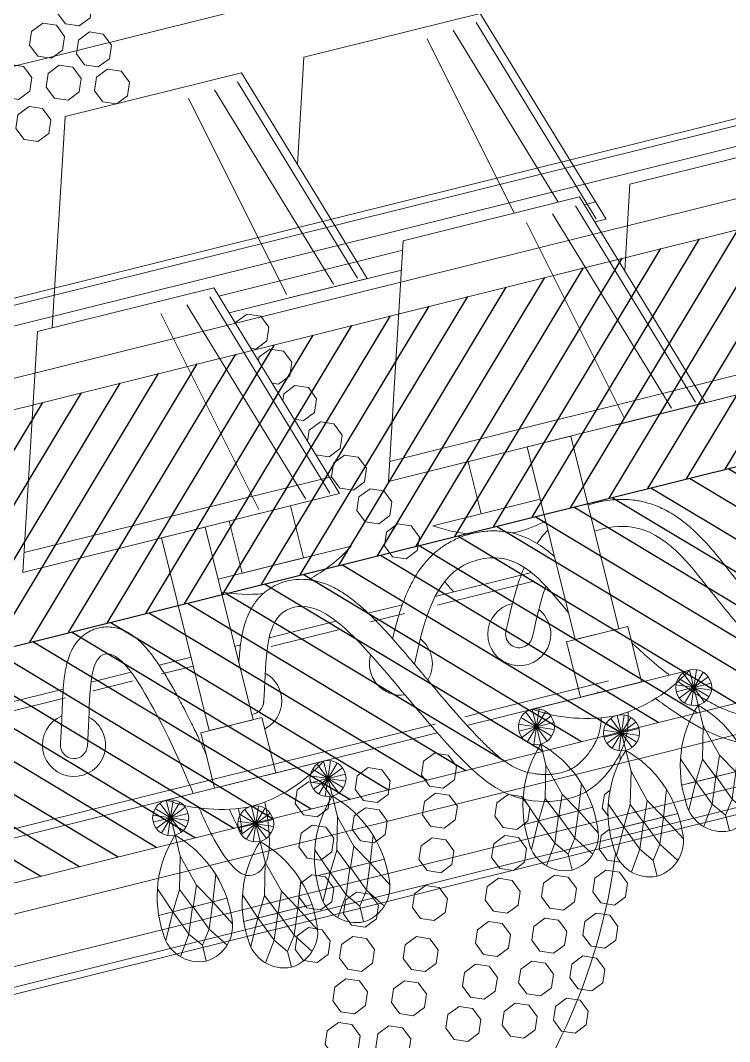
# Model space of a CAD drawing. Header units: inches. Extents: x 252212 to 296477, y 417293 to 492071.
# Drawn here: x 276446.1 to 276761, y 476730.6 to 477184.1 of the extents above; entities that cross this region are included whole.
import ezdxf

# ---------------------------------------------------------------- set-up
doc = ezdxf.new("R2010")
doc.units = ezdxf.units.IN
doc.header["$MEASUREMENT"] = 0
for name, color, linetype in [('8', 8, 'Continuous'), ('ELECTRICAL', 10, 'Continuous'), ('WOOD LINES', 35, 'Continuous')]:
    doc.layers.add(name, color=color, linetype=linetype)
for name, color, linetype, lineweight in [('Glass', 4, 'Continuous', 0), ('GRC', 41, 'Continuous', 0), ('ID-NOTES', 3, 'Continuous', 0), ('Marble', 6, 'Continuous', 0)]:
    doc.layers.add(name, color=color, linetype=linetype, lineweight=lineweight)
doc.styles.add('ZZ-Dim All', font='romans.shx', dxfattribs={"width": 0.8})
doc.dimstyles.new('DIM 0200', dxfattribs={"dimscale": 200, "dimtxt": 1, "dimasz": 0.8, "dimexe": 0.5, "dimexo": 1, "dimgap": 0.4, "dimtad": 1, "dimdec": 0, "dimrnd": 10, "dimdsep": 46, "dimtxsty": 'ZZ-Dim All', "dimblk1": 'ARCHTICK', "dimblk2": 'ARCHTICK', "dimsah": 1, "dimcen": 1, "dimdle": 0.5, "dimclrd": 256, "dimclre": 256, "dimclrt": 256, "dimadec": 0, "dimazin": 2, "dimtfac": 1, "dimtdec": 0, "dimtix": 1, "dimtmove": 2, "dimatfit": 2, "dimfxl": 1, "dimfxlon": 1, "dimtolj": 1, "dimtzin": 0, "dimlwd": -1, "dimlwe": -1, "dimarcsym": 0})

# ---------------------------------------------------------------- blocks, each defined once
blk = doc.blocks.new('crystal ch 21')
at = {"layer": 'Glass', "color": 193, "lineweight": 0}
for p, q in [((38864.1, 39528.02), (38833.46, 39625.44)), ((38973.37, 39528.02), (38942.73, 39625.44)), ((38831.76, 39528.54), (38810.54, 39623.63)), ((38853.12, 39527.94), (38822.75, 39624.53)), ((38938.65, 39539.23), (38919.82, 39623.63)), ((38958.85, 39539.23), (38932.02, 39624.53)), ((38796.77, 39438.82), (38775.56, 39533.91)), ((38818.14, 39438.22), (38787.76, 39534.8)), ((38829.11, 39438.3), (38798.47, 39535.71)), ((38886.62, 39535.22), (38802.45, 39535.16)), ((38964.15, 39438.82), (38942.93, 39533.91)), ((38985.51, 39438.22), (38955.14, 39534.8)), ((38996.49, 39438.3), (38965.85, 39535.71)), ((39000.69, 39437.03), (38969.72, 39535.49)), ((38974.89, 39535.29), (38969.79, 39535.28)), ((38831.63, 39445.09), (38691, 39445.43)), ((39154.11, 39445.68), (38858.38, 39445.43)), ((38720.11, 39309.81), (38731.42, 39321.13)), ((38731.42, 39309.81), (38720.11, 39321.13)), ((38731.42, 39321.13), (38720.11, 39309.81)), ((38720.11, 39321.13), (38731.42, 39309.81)), ((38722.7, 39308.08), (38728.83, 39322.86)), ((38728.83, 39308.08), (38722.7, 39322.86)), ((38728.83, 39322.86), (38722.7, 39308.08)), ((38722.7, 39322.86), (38728.83, 39308.08)), ((38725.77, 39307.47), (38725.77, 39323.47)), ((38725.77, 39323.47), (38725.77, 39307.47)), ((38792.11, 39309.81), (38803.42, 39321.13)), ((38803.42, 39309.81), (38792.11, 39321.13)), ((38803.42, 39321.13), (38792.11, 39309.81)), ((38792.11, 39321.13), (38803.42, 39309.81)), ((38794.7, 39308.08), (38800.83, 39322.86)), ((38800.83, 39308.08), (38794.7, 39322.86)), ((38800.83, 39322.86), (38794.7, 39308.08)), ((38794.7, 39322.86), (38800.83, 39308.08)), ((38797.77, 39307.47), (38797.77, 39323.47)), ((38797.77, 39323.47), (38797.77, 39307.47)), ((38887.49, 39309.81), (38898.8, 39321.13)), ((38898.8, 39309.81), (38887.49, 39321.13)), ((38898.8, 39321.13), (38887.49, 39309.81)), ((38887.49, 39321.13), (38898.8, 39309.81)), ((38890.08, 39308.08), (38896.2, 39322.86)), ((38896.2, 39308.08), (38890.08, 39322.86)), ((38896.2, 39322.86), (38890.08, 39308.08)), ((38890.08, 39322.86), (38896.2, 39308.08)), ((38893.14, 39307.47), (38893.14, 39323.47)), ((38893.14, 39323.47), (38893.14, 39307.47)), ((38959.49, 39309.81), (38970.8, 39321.13)), ((38970.8, 39309.81), (38959.49, 39321.13)), ((38970.8, 39321.13), (38959.49, 39309.81)), ((38959.49, 39321.13), (38970.8, 39309.81)), ((38962.08, 39308.08), (38968.2, 39322.86)), ((38968.2, 39308.08), (38962.08, 39322.86)), ((38968.2, 39322.86), (38962.08, 39308.08)), ((38962.08, 39322.86), (38968.2, 39308.08)), ((38965.14, 39307.47), (38965.14, 39323.47)), ((38965.14, 39323.47), (38965.14, 39307.47)), ((38718.37, 39312.41), (38733.16, 39318.53)), ((38733.16, 39312.41), (38718.37, 39318.53)), ((38733.16, 39318.53), (38718.37, 39312.41)), ((38718.37, 39318.53), (38733.16, 39312.41)), ((38790.37, 39312.41), (38805.16, 39318.53)), ((38805.16, 39312.41), (38790.37, 39318.53)), ((38805.16, 39318.53), (38790.37, 39312.41)), ((38790.37, 39318.53), (38805.16, 39312.41)), ((38885.75, 39312.41), (38900.53, 39318.53)), ((38900.53, 39312.41), (38885.75, 39318.53)), ((38900.53, 39318.53), (38885.75, 39312.41)), ((38885.75, 39318.53), (38900.53, 39312.41)), ((38957.75, 39312.41), (38972.53, 39318.53)), ((38972.53, 39312.41), (38957.75, 39318.53)), ((38972.53, 39318.53), (38957.75, 39312.41)), ((38957.75, 39318.53), (38972.53, 39312.41)), ((38717.77, 39315.47), (38733.77, 39315.47)), ((38733.77, 39315.47), (38717.77, 39315.47)), ((38761.77, 39295.69), (38761.77, 39311.69)), ((38761.77, 39311.69), (38761.77, 39295.69)), ((38789.77, 39315.47), (38805.77, 39315.47)), ((38805.77, 39315.47), (38789.77, 39315.47)), ((38885.14, 39315.47), (38901.14, 39315.47)), ((38901.14, 39315.47), (38885.14, 39315.47)), ((38929.14, 39295.69), (38929.14, 39311.69)), ((38929.14, 39311.69), (38929.14, 39295.69)), ((38957.14, 39315.47), (38973.14, 39315.47)), ((38973.14, 39315.47), (38957.14, 39315.47)), ((38756.11, 39298.04), (38767.42, 39309.35)), ((38767.42, 39298.04), (38756.11, 39309.35)), ((38767.42, 39309.35), (38756.11, 39298.04)), ((38756.11, 39309.35), (38767.42, 39298.04)), ((38758.7, 39296.3), (38764.83, 39311.08)), ((38764.83, 39296.3), (38758.7, 39311.08)), ((38764.83, 39311.08), (38758.7, 39296.3)), ((38758.7, 39311.08), (38764.83, 39296.3)), ((38923.49, 39298.04), (38934.8, 39309.35)), ((38934.8, 39298.04), (38923.49, 39309.35)), ((38934.8, 39309.35), (38923.49, 39298.04)), ((38923.49, 39309.35), (38934.8, 39298.04)), ((38926.08, 39296.3), (38932.2, 39311.08)), ((38932.2, 39296.3), (38926.08, 39311.08)), ((38932.2, 39311.08), (38926.08, 39296.3)), ((38926.08, 39311.08), (38932.2, 39296.3)), ((38753.77, 39303.69), (38769.77, 39303.69)), ((38769.77, 39303.69), (38753.77, 39303.69)), ((38754.37, 39300.63), (38769.16, 39306.75)), ((38769.16, 39300.63), (38754.37, 39306.75)), ((38769.16, 39306.75), (38754.37, 39300.63)), ((38754.37, 39306.75), (38769.16, 39300.63)), ((38921.14, 39303.69), (38937.14, 39303.69)), ((38937.14, 39303.69), (38921.14, 39303.69)), ((38921.75, 39300.63), (38936.53, 39306.75)), ((38936.53, 39300.63), (38921.75, 39306.75)), ((38936.53, 39306.75), (38921.75, 39300.63)), ((38921.75, 39306.75), (38936.53, 39300.63)), ((38710.03, 39274.7), (38726.77, 39274.7)), ((38741.5, 39274.7), (38724.76, 39274.7)), ((38782.03, 39274.7), (38798.77, 39274.7)), ((38813.5, 39274.7), (38796.76, 39274.7)), ((38877.4, 39274.7), (38894.15, 39274.7)), ((38908.88, 39274.7), (38892.14, 39274.7)), ((38949.4, 39274.7), (38966.15, 39274.7)), ((38980.88, 39274.7), (38964.14, 39274.7)), ((38746.03, 39262.92), (38762.77, 39262.92)), ((38777.5, 39262.92), (38760.76, 39262.92)), ((38913.4, 39262.92), (38930.15, 39262.92)), ((38944.88, 39262.92), (38928.14, 39262.92))]:
    blk.add_line(p, q, dxfattribs=at)
for points in [[(38771.19, 39682.57), (38765.54, 39680.23), (38763.19, 39674.57), (38765.54, 39668.91), (38771.19, 39666.57), (38776.85, 39668.91), (38779.19, 39674.57), (38776.85, 39680.23)], [(38755.83, 39671.59), (38750.17, 39669.24), (38747.83, 39663.59), (38750.17, 39657.93), (38755.83, 39655.59), (38761.49, 39657.93), (38763.83, 39663.59), (38761.49, 39669.24)], [(38775.07, 39662.81), (38769.41, 39660.47), (38767.07, 39654.81), (38769.41, 39649.15), (38775.07, 39646.81), (38780.73, 39649.15), (38783.07, 39654.81), (38780.73, 39660.47)], [(38737.3, 39657.38), (38731.64, 39655.04), (38729.3, 39649.38), (38731.64, 39643.73), (38737.3, 39641.38), (38742.96, 39643.73), (38745.3, 39649.38), (38742.96, 39655.04)], [(38758.48, 39651.73), (38752.82, 39649.39), (38750.48, 39643.73), (38752.82, 39638.08), (38758.48, 39635.73), (38764.14, 39638.08), (38766.48, 39643.73), (38764.14, 39649.39)], [(38778.9, 39644.91), (38773.24, 39642.56), (38770.9, 39636.91), (38773.24, 39631.25), (38778.9, 39628.91), (38784.55, 39631.25), (38786.9, 39636.91), (38784.55, 39642.56)], [(38740.99, 39637.14), (38735.33, 39634.79), (38732.99, 39629.14), (38735.33, 39623.48), (38740.99, 39621.14), (38746.64, 39623.48), (38748.99, 39629.14), (38746.64, 39634.79)], [(38839.63, 39453.09), (38833.98, 39450.74), (38831.63, 39445.09), (38833.98, 39439.43), (38839.63, 39437.09), (38845.29, 39439.43), (38847.63, 39445.09), (38845.29, 39450.74)], [(38751.77, 39437.03), (38771.77, 39437.03), (38771.77, 39348.88), (38751.77, 39348.88)], [(38846.98, 39435.85), (38841.32, 39433.51), (38838.98, 39427.85), (38841.32, 39422.2), (38846.98, 39419.85), (38852.64, 39422.2), (38854.98, 39427.85), (38852.64, 39433.51)], [(38919.14, 39437.03), (38939.14, 39437.03), (38939.14, 39348.88), (38919.14, 39348.88)], [(38855.05, 39417.78), (38849.39, 39415.44), (38847.05, 39409.78), (38849.39, 39404.12), (38855.05, 39401.78), (38860.7, 39404.12), (38863.05, 39409.78), (38860.7, 39415.44)], [(38747.87, 39348.88), (38775.88, 39348.88), (38775.88, 39323.47), (38747.87, 39323.47)], [(38915.25, 39348.88), (38943.26, 39348.88), (38943.26, 39323.47), (38915.25, 39323.47)], [(38788.96, 39316.19), (38783.3, 39313.85), (38780.96, 39308.19), (38783.3, 39302.53), (38788.96, 39300.19), (38794.62, 39302.53), (38796.96, 39308.19), (38794.62, 39313.85)], [(38816.32, 39315.86), (38810.67, 39313.51), (38808.32, 39307.86), (38810.67, 39302.2), (38816.32, 39299.86), (38821.98, 39302.2), (38824.32, 39307.86), (38821.98, 39313.51)], [(38846.45, 39315.02), (38840.79, 39312.68), (38838.45, 39307.02), (38840.79, 39301.36), (38846.45, 39299.02), (38852.11, 39301.36), (38854.45, 39307.02), (38852.11, 39312.68)], [(38810.75, 39298.86), (38805.09, 39296.52), (38802.75, 39290.86), (38805.09, 39285.2), (38810.75, 39282.86), (38816.4, 39285.2), (38818.75, 39290.86), (38816.4, 39296.52)], [(38785.92, 39297.11), (38780.27, 39294.77), (38777.92, 39289.11), (38780.27, 39283.46), (38785.92, 39281.11), (38791.58, 39283.46), (38793.92, 39289.11), (38791.58, 39294.77)], [(38842.55, 39297.66), (38836.89, 39295.31), (38834.55, 39289.66), (38836.89, 39284), (38842.55, 39281.66), (38848.21, 39284), (38850.55, 39289.66), (38848.21, 39295.31)], [(38873.64, 39289.31), (38867.98, 39286.96), (38865.64, 39281.31), (38867.98, 39275.65), (38873.64, 39273.31), (38879.3, 39275.65), (38881.64, 39281.31), (38879.3, 39286.96)], [(38780.5, 39275.65), (38774.84, 39273.31), (38772.5, 39267.65), (38774.84, 39262), (38780.5, 39259.65), (38786.16, 39262), (38788.5, 39267.65), (38786.16, 39273.31)], [(38836.3, 39278.8), (38830.64, 39276.46), (38828.3, 39270.8), (38830.64, 39265.15), (38836.3, 39262.8), (38841.96, 39265.15), (38844.3, 39270.8), (38841.96, 39276.46)], [(38867.86, 39271.97), (38862.2, 39269.63), (38859.86, 39263.97), (38862.2, 39258.31), (38867.86, 39255.97), (38873.51, 39258.31), (38875.86, 39263.97), (38873.51, 39269.63)], [(38797.91, 39263.47), (38792.26, 39261.12), (38789.91, 39255.47), (38792.26, 39249.81), (38797.91, 39247.47), (38803.57, 39249.81), (38805.91, 39255.47), (38803.57, 39261.12)], [(38828.32, 39258.88), (38822.67, 39256.54), (38820.32, 39250.88), (38822.67, 39245.23), (38828.32, 39242.88), (38833.98, 39245.23), (38836.32, 39250.88), (38833.98, 39256.54)], [(38773.34, 39253.33), (38767.68, 39250.98), (38765.34, 39245.33), (38767.68, 39239.67), (38773.34, 39237.33), (38779, 39239.67), (38781.34, 39245.33), (38779, 39250.98)], [(38860.5, 39254.22), (38854.85, 39251.87), (38852.5, 39246.22), (38854.85, 39240.56), (38860.5, 39238.22), (38866.16, 39240.56), (38868.5, 39246.22), (38866.16, 39251.87)], [(38885.1, 39249.57), (38879.44, 39247.22), (38877.1, 39241.57), (38879.44, 39235.91), (38885.1, 39233.57), (38890.75, 39235.91), (38893.1, 39241.57), (38890.75, 39247.22)], [(38791.5, 39244.8), (38785.84, 39242.45), (38783.5, 39236.8), (38785.84, 39231.14), (38791.5, 39228.8), (38797.16, 39231.14), (38799.5, 39236.8), (38797.16, 39242.45)], [(38907.69, 39246.25), (38902.04, 39243.9), (38899.69, 39238.25), (38902.04, 39232.59), (38907.69, 39230.25), (38913.35, 39232.59), (38915.69, 39238.25), (38913.35, 39243.9)], [(38818.9, 39237.88), (38813.24, 39235.53), (38810.9, 39229.88), (38813.24, 39224.22), (38818.9, 39221.88), (38824.55, 39224.22), (38826.9, 39229.88), (38824.55, 39235.53)], [(38851.66, 39236.65), (38846, 39234.3), (38843.66, 39228.65), (38846, 39222.99), (38851.66, 39220.65), (38857.32, 39222.99), (38859.66, 39228.65), (38857.32, 39234.3)], [(38876.25, 39232), (38870.6, 39229.66), (38868.25, 39224), (38870.6, 39218.34), (38876.25, 39216), (38881.91, 39218.34), (38884.25, 39224), (38881.91, 39229.66)], [(38783.97, 39227.24), (38778.31, 39224.9), (38775.97, 39219.24), (38778.31, 39213.58), (38783.97, 39211.24), (38789.62, 39213.58), (38791.97, 39219.24), (38789.62, 39224.9)], [(38898.85, 39228.68), (38893.2, 39226.33), (38890.85, 39220.68), (38893.2, 39215.02), (38898.85, 39212.68), (38904.51, 39215.02), (38906.85, 39220.68), (38904.51, 39226.33)], [(38809.11, 39220.13), (38803.45, 39217.78), (38801.11, 39212.13), (38803.45, 39206.47), (38809.11, 39204.13), (38814.77, 39206.47), (38817.11, 39212.13), (38814.77, 39217.78)], [(38841.44, 39219.63), (38835.78, 39217.28), (38833.44, 39211.63), (38835.78, 39205.97), (38841.44, 39203.63), (38847.1, 39205.97), (38849.44, 39211.63), (38847.1, 39217.28)], [(38866.03, 39214.98), (38860.38, 39212.63), (38858.03, 39206.98), (38860.38, 39201.32), (38866.03, 39198.98), (38871.69, 39201.32), (38874.03, 39206.98), (38871.69, 39212.63)], [(38776.07, 39209.19), (38770.42, 39206.84), (38768.07, 39201.19), (38770.42, 39195.53), (38776.07, 39193.19), (38781.73, 39195.53), (38784.07, 39201.19), (38781.73, 39206.84)], [(38888.63, 39211.66), (38882.97, 39209.31), (38880.63, 39203.66), (38882.97, 39198), (38888.63, 39195.66), (38894.29, 39198), (38896.63, 39203.66), (38894.29, 39209.31)], [(38829.81, 39203.21), (38824.15, 39200.86), (38821.81, 39195.21), (38824.15, 39189.55), (38829.81, 39187.21), (38835.46, 39189.55), (38837.81, 39195.21), (38835.46, 39200.86)], [(38797.51, 39202.38), (38791.85, 39200.04), (38789.51, 39194.38), (38791.85, 39188.72), (38797.51, 39186.38), (38803.17, 39188.72), (38805.51, 39194.38), (38803.17, 39200.04)], [(38854.4, 39198.56), (38848.74, 39196.21), (38846.4, 39190.56), (38848.74, 39184.9), (38854.4, 39182.56), (38860.06, 39184.9), (38862.4, 39190.56), (38860.06, 39196.21)], [(38877, 39195.24), (38871.34, 39192.89), (38869, 39187.24), (38871.34, 39181.58), (38877, 39179.24), (38882.66, 39181.58), (38885, 39187.24), (38882.66, 39192.89)]]:
    blk.add_lwpolyline(points, close=True, dxfattribs=at)
for points in [[(38727.28, 39539.23), (38755.49, 39628.95), (38836.16, 39628.95), (38868.3, 39526.76), (38805.09, 39526.76)], [(38972.47, 39526.76), (38977.57, 39526.76), (38945.43, 39628.95), (38945.43, 39628.95), (38864.77, 39628.95), (38850.46, 39583.47)], [(38690.22, 39437.03), (38833.31, 39437.03), (38801.17, 39539.23), (38801.17, 39539.23), (38720.51, 39539.23), (38688.36, 39437.03), (38831.46, 39437.03)], [(38857.6, 39437.03), (39000.69, 39437.03), (38968.55, 39539.23), (38968.55, 39539.23), (38887.88, 39539.23), (38855.74, 39437.03), (38998.83, 39437.03)], [(38961.35, 39437.03), (39104.44, 39437.03), (39072.3, 39539.23), (39072.3, 39539.23), (38991.63, 39539.23), (38980.09, 39502.53)], [(38832.63, 39526.76), (38883.96, 39526.76)], [(38834.48, 39526.76), (38883.96, 39526.76)], [(38972.47, 39526.76), (38975.72, 39526.76)], [(38810.61, 39509.21), (38812.69, 39508.35), (38818.35, 39510.7), (38820.69, 39516.35), (38818.35, 39522.01), (38812.69, 39524.35), (38807.03, 39522.01), (38806.78, 39521.4)], [(38816.04, 39491.96), (38818.82, 39490.81), (38824.48, 39493.15), (38826.82, 39498.81), (38824.48, 39504.47), (38818.82, 39506.81), (38813.16, 39504.47), (38812.56, 39503.01)], [(38821.68, 39474.01), (38825.61, 39472.39), (38831.27, 39474.73), (38833.61, 39480.39), (38831.27, 39486.04), (38825.61, 39488.39), (38819.95, 39486.04), (38818.78, 39483.23)], [(38827.08, 39456.37), (38832.73, 39454.02), (38838.39, 39456.37), (38840.73, 39462.02), (38838.39, 39467.68), (38832.73, 39470.02), (38827.08, 39467.68), (38825.14, 39463.01)], [(38810.87, 39437.03), (38810.87, 39413.19), (38782.86, 39413.19), (38782.86, 39437.03)], [(38919.14, 39413.19), (38892.13, 39413.19), (38892.13, 39437.03)], [(38959.49, 39437.03), (39102.58, 39437.03)], [(38870.03, 39413.19), (38919.14, 39413.19)], [(38666.86, 39382.42), (38693.27, 39382.42)], [(38705.99, 39382.42), (38724.3, 39382.42)], [(38737.17, 39382.42), (38751.77, 39382.42)], [(38771.77, 39382.42), (38774.39, 39382.42)], [(38787.48, 39382.42), (38818.19, 39382.42)], [(38832.85, 39382.42), (38848.45, 39382.42)], [(38863.45, 39382.42), (38907.58, 39382.42)], [(38666.86, 39378.42), (38693.27, 39378.42)], [(38705.99, 39378.42), (38724.3, 39378.42)], [(38737.17, 39378.42), (38751.77, 39378.42)], [(38787.48, 39378.42), (38818.19, 39378.42)], [(38832.85, 39378.42), (38848.45, 39378.42)], [(38863.45, 39378.42), (38907.58, 39378.42)], [(38483.92, 39327.47), (38666.86, 39327.47)], [(38849.79, 39327.47), (38666.86, 39327.47)], [(38929.14, 39327.47), (38863.37, 39327.47)], [(38483.92, 39323.47), (38666.86, 39323.47)], [(38849.79, 39323.47), (38666.86, 39323.47)], [(38929.14, 39323.47), (38863.37, 39323.47)], [(38725.77, 39249.85), (38725.77, 39257.07), (38721.18, 39263.33), (38716.65, 39274.7), (38712.41, 39286.24), (38716.65, 39274.7), (38721.87, 39283.63), (38725.77, 39297.92), (38725.77, 39307.47), (38725.77, 39297.92), (38721.87, 39283.63), (38725.67, 39274.7), (38721.18, 39263.33), (38715.14, 39254.48), (38721.18, 39263.33), (38716.65, 39274.7), (38710.46, 39263.1), (38716.65, 39274.7), (38710.03, 39274.7), (38725.67, 39274.7)], [(38725.77, 39249.85), (38725.77, 39257.07), (38730.35, 39263.33), (38734.88, 39274.7), (38739.12, 39286.24), (38734.88, 39274.7), (38729.66, 39283.63), (38725.77, 39297.92), (38725.77, 39307.47), (38725.77, 39297.92), (38729.66, 39283.63), (38725.86, 39274.7), (38730.35, 39263.33), (38736.39, 39254.48), (38730.35, 39263.33), (38734.88, 39274.7), (38741.08, 39263.1), (38734.88, 39274.7), (38741.5, 39274.7), (38725.86, 39274.7)], [(38797.77, 39249.85), (38797.77, 39257.07), (38793.18, 39263.33), (38788.65, 39274.7), (38784.41, 39286.24), (38788.65, 39274.7), (38793.87, 39283.63), (38797.77, 39297.92), (38797.77, 39307.47), (38797.77, 39297.92), (38793.87, 39283.63), (38797.67, 39274.7), (38793.18, 39263.33), (38787.14, 39254.48), (38793.18, 39263.33), (38788.65, 39274.7), (38782.46, 39263.1), (38788.65, 39274.7), (38782.03, 39274.7), (38797.67, 39274.7)], [(38797.77, 39249.85), (38797.77, 39257.07), (38802.35, 39263.33), (38806.88, 39274.7), (38811.12, 39286.24), (38806.88, 39274.7), (38801.66, 39283.63), (38797.77, 39297.92), (38797.77, 39307.47), (38797.77, 39297.92), (38801.66, 39283.63), (38797.86, 39274.7), (38802.35, 39263.33), (38808.39, 39254.48), (38802.35, 39263.33), (38806.88, 39274.7), (38813.08, 39263.1), (38806.88, 39274.7), (38813.5, 39274.7), (38797.86, 39274.7)], [(38893.14, 39249.85), (38893.14, 39257.07), (38888.55, 39263.33), (38884.03, 39274.7), (38879.78, 39286.24), (38884.03, 39274.7), (38889.25, 39283.63), (38893.14, 39297.92), (38893.14, 39307.47), (38893.14, 39297.92), (38889.25, 39283.63), (38893.05, 39274.7), (38888.55, 39263.33), (38882.52, 39254.48), (38888.55, 39263.33), (38884.03, 39274.7), (38877.83, 39263.1), (38884.03, 39274.7), (38877.4, 39274.7), (38893.05, 39274.7)], [(38893.14, 39249.85), (38893.14, 39257.07), (38897.73, 39263.33), (38902.26, 39274.7), (38906.5, 39286.24), (38902.26, 39274.7), (38897.03, 39283.63), (38893.14, 39297.92), (38893.14, 39307.47), (38893.14, 39297.92), (38897.03, 39283.63), (38893.24, 39274.7), (38897.73, 39263.33), (38903.77, 39254.48), (38897.73, 39263.33), (38902.26, 39274.7), (38908.45, 39263.1), (38902.26, 39274.7), (38908.88, 39274.7), (38893.24, 39274.7)], [(38965.14, 39249.85), (38965.14, 39257.07), (38960.55, 39263.33), (38956.03, 39274.7), (38951.78, 39286.24), (38956.03, 39274.7), (38961.25, 39283.63), (38965.14, 39297.92), (38965.14, 39307.47), (38965.14, 39297.92), (38961.25, 39283.63), (38965.05, 39274.7), (38960.55, 39263.33), (38954.52, 39254.48), (38960.55, 39263.33), (38956.03, 39274.7), (38949.83, 39263.1), (38956.03, 39274.7), (38949.4, 39274.7), (38965.05, 39274.7)], [(38965.14, 39249.85), (38965.14, 39257.07), (38969.73, 39263.33), (38974.26, 39274.7), (38978.5, 39286.24), (38974.26, 39274.7), (38969.03, 39283.63), (38965.14, 39297.92), (38965.14, 39307.47), (38965.14, 39297.92), (38969.03, 39283.63), (38965.24, 39274.7), (38969.73, 39263.33), (38975.77, 39254.48), (38969.73, 39263.33), (38974.26, 39274.7), (38980.45, 39263.1), (38974.26, 39274.7), (38980.88, 39274.7), (38965.24, 39274.7)], [(38761.77, 39238.08), (38761.77, 39245.3), (38757.18, 39251.56), (38752.65, 39262.92), (38748.41, 39274.47), (38752.65, 39262.92), (38757.87, 39271.85), (38761.77, 39286.14), (38761.77, 39295.69), (38761.77, 39286.14), (38757.87, 39271.85), (38761.67, 39262.92), (38757.18, 39251.56), (38751.14, 39242.7), (38757.18, 39251.56), (38752.65, 39262.92), (38746.46, 39251.32), (38752.65, 39262.92), (38746.03, 39262.92), (38761.67, 39262.92)], [(38761.77, 39238.08), (38761.77, 39245.3), (38766.35, 39251.56), (38770.88, 39262.92), (38775.12, 39274.47), (38770.88, 39262.92), (38765.66, 39271.85), (38761.77, 39286.14), (38761.77, 39295.69), (38761.77, 39286.14), (38765.66, 39271.85), (38761.86, 39262.92), (38766.35, 39251.56), (38772.39, 39242.7), (38766.35, 39251.56), (38770.88, 39262.92), (38777.08, 39251.32), (38770.88, 39262.92), (38777.5, 39262.92), (38761.86, 39262.92)], [(38929.14, 39238.08), (38929.14, 39245.3), (38924.55, 39251.56), (38920.03, 39262.92), (38915.78, 39274.47), (38920.03, 39262.92), (38925.25, 39271.85), (38929.14, 39286.14), (38929.14, 39295.69), (38929.14, 39286.14), (38925.25, 39271.85), (38929.05, 39262.92), (38924.55, 39251.56), (38918.52, 39242.7), (38924.55, 39251.56), (38920.03, 39262.92), (38913.83, 39251.32), (38920.03, 39262.92), (38913.4, 39262.92), (38929.05, 39262.92)], [(38929.14, 39238.08), (38929.14, 39245.3), (38933.73, 39251.56), (38938.26, 39262.92), (38942.5, 39274.47), (38938.26, 39262.92), (38933.03, 39271.85), (38929.14, 39286.14), (38929.14, 39295.69), (38929.14, 39286.14), (38933.03, 39271.85), (38929.24, 39262.92), (38933.73, 39251.56), (38939.77, 39242.7), (38933.73, 39251.56), (38938.26, 39262.92), (38944.45, 39251.32), (38938.26, 39262.92), (38944.88, 39262.92), (38929.24, 39262.92)], [(38918.06, 39280.19), (38915.18, 39278.99), (38912.83, 39273.34), (38914.47, 39269.39)], [(38913.56, 39263.39), (38909.39, 39261.66), (38907.05, 39256), (38909.39, 39250.35), (38914.82, 39248.1)]]:
    blk.add_lwpolyline(points, dxfattribs=at)
for points in [[(38771.77, 39413.19), (38832.75, 39413.19, -0.090772), (38810.61, 39403.3, -0.090772)], [(38885.11, 39405.63, -0.058633), (38870.03, 39413.19)], [(38789.66, 39402.13, -0.064728), (38771.77, 39407.25)], [(38919.14, 39403.12, -0.049223), (38906.03, 39401.41, -0.009049), (38903.42, 39401.59, -0.009049)], [(38871.94, 39382.42, -0.00134), (38869.22, 39387.91, -0.00134)], [(38725.77, 39323.47), (38797.77, 39323.47, -0.143523), (38761.77, 39311.69, -0.119734)], [(38761.77, 39311.69, -0.133521), (38725.77, 39323.47)], [(38893.14, 39323.47), (38965.14, 39323.47, -0.143523), (38929.14, 39311.69, -0.133521), (38893.14, 39323.47, 0.755489)]]:
    blk.add_lwpolyline(points, format="xyb", dxfattribs=at)
for centre in [(38725.77, 39315.47), (38797.77, 39315.47), (38893.14, 39315.47), (38965.14, 39315.47), (38761.77, 39303.69), (38929.14, 39303.69)]:
    blk.add_circle(centre, 8, dxfattribs=at)
for centre, radius, start, end in [((38691.9, 39357.16), 14, 98.596, 47.8389), ((38895.69, 39357.16), 14, 88.5604, 37.7881), ((38772.59, 39357.25), 14, 283.5912, 47.8389), ((38841.5, 39357.16), 14, 149.4755, 263.5577), ((38841.5, 39357.16), 14, 314.7138, 37.8573), ((38691.9, 39357.16), 6, 162.1397, 342.1397), ((38895.65, 39357.2), 6.02, 148.9065, 338.1692), ((38772.59, 39357.25), 6, 262.1166, 342.1397), ((38772.59, 39357.25), 14, 216.7169, 219.3699), ((38760.99, 39270.57), 51.02, 133.6719, 184.6189), ((38690.54, 39270.57), 51.02, 355.3811, 46.3281), ((38832.99, 39270.57), 51.02, 133.6719, 184.6189), ((38762.54, 39270.57), 51.02, 355.3811, 46.3281), ((38928.37, 39270.57), 51.02, 133.6719, 184.6189), ((38857.91, 39270.57), 51.02, 355.3811, 46.3281), ((39000.37, 39270.57), 51.02, 133.6719, 184.6189), ((38929.91, 39270.57), 51.02, 355.3811, 46.3281), ((38796.99, 39258.79), 51.02, 133.6719, 184.6189), ((38726.54, 39258.79), 51.02, 355.3811, 46.3281), ((38964.37, 39258.79), 51.02, 133.6719, 184.6189), ((38666.86, 39348.43), 264.85, 347.6901, 348.3375), ((38893.91, 39258.79), 51.02, 355.3811, 46.3281), ((38726.6, 39266.29), 16.46, 179.4032, 267.0984), ((38724.93, 39266.29), 16.46, 272.9016, 0.5968), ((38798.6, 39266.29), 16.46, 179.4032, 267.0984), ((38796.93, 39266.29), 16.46, 272.9016, 0.5968), ((38893.98, 39266.29), 16.46, 179.4032, 267.0984), ((38892.31, 39266.29), 16.46, 272.9016, 0.5968), ((38965.98, 39266.29), 16.46, 179.4032, 267.0984), ((38964.31, 39266.29), 16.46, 272.9016, 0.5968), ((38762.6, 39254.51), 16.46, 179.4032, 267.0984), ((38760.93, 39254.51), 16.46, 272.9016, 0.5968), ((38929.98, 39254.51), 16.46, 179.4032, 267.0984), ((38928.31, 39254.51), 16.46, 272.9016, 0.5968), ((38666.86, 39348.43), 264.85, 270, 338.7297)]:
    blk.add_arc(centre, radius, start, end, dxfattribs=at)
for points, knots in [([(38686.08, 39358.66), (38687.18, 39362.04), (38688.19, 39365.45), (38690.14, 39372.12), (38691.07, 39375.39), (38692.63, 39380.5), (38693.25, 39382.42), (38694.55, 39386.15), (38695.23, 39387.96), (38696.53, 39390.92), (38697.09, 39392.1), (38698.36, 39394.43), (38699.07, 39395.6), (38700.38, 39397.4), (38700.89, 39398.04), (38701.81, 39399.07), (38702.19, 39399.46), (38703.71, 39400.92), (38705.01, 39401.92), (38707.46, 39403.3), (38708.49, 39403.76), (38710.69, 39404.49), (38711.85, 39404.75), (38714.24, 39405.01), (38715.46, 39405.01), (38717.85, 39404.76), (38719.02, 39404.5), (38721.23, 39403.78), (38722.27, 39403.32), (38724.2, 39402.25), (38725.08, 39401.65), (38726.42, 39400.6), (38726.91, 39400.17), (38727.78, 39399.34), (38728.16, 39398.95), (38728.87, 39398.16), (38729.21, 39397.77), (38730.29, 39396.42), (38730.96, 39395.46), (38732.18, 39393.52), (38732.74, 39392.54), (38733.79, 39390.54), (38734.28, 39389.53), (38735.63, 39386.51), (38736.44, 39384.47), (38737.94, 39380.27), (38738.64, 39378.13), (38739.95, 39373.81), (38740.56, 39371.64), (38741.61, 39367.72), (38742.06, 39365.95), (38742.77, 39363.04), (38743.06, 39361.85), (38743.66, 39359.33), (38743.96, 39358), (38744.55, 39355.42), (38744.82, 39354.17), (38745.61, 39350.53), (38746.07, 39348.25), (38747.01, 39343.43), (38747.46, 39340.93), (38747.87, 39338.49)], [0, 0, 0, 0, 13.412984, 13.412984, 26.825967, 26.825967, 35.292611, 35.292611, 43.759255, 43.759255, 49.511693, 49.511693, 55.264131, 55.264131, 58.459349, 58.459349, 60.430874, 60.430874, 65.942261, 65.942261, 69.442008, 69.442008, 72.941756, 72.941756, 76.441503, 76.441503, 79.94125, 79.94125, 83.440997, 83.440997, 86.940744, 86.940744, 89.186138, 89.186138, 91.108236, 91.108236, 93.030334, 93.030334, 97.644227, 97.644227, 102.25812, 102.25812, 106.872013, 106.872013, 115.722652, 115.722652, 124.573291, 124.573291, 133.42393, 133.42393, 140.822408, 140.822408, 146.046976, 146.046976, 152.363525, 152.363525, 158.680074, 158.680074, 171.313172, 171.313172, 186.555048, 186.555048, 186.555048, 186.555048]), ([(38771.77, 39374.96), (38772.61, 39377.59), (38773.49, 39380.17), (38775.23, 39384.54), (38776.02, 39386.35), (38777.82, 39389.91), (38778.83, 39391.66), (38780.87, 39394.57), (38781.81, 39395.75), (38783.94, 39398.03), (38785.13, 39399.12), (38787.05, 39400.55), (38787.67, 39400.97), (38788.94, 39401.74), (38789.57, 39402.09), (38790.86, 39402.73), (38791.52, 39403.02), (38793.53, 39403.81), (38794.91, 39404.21), (38798.62, 39404.95), (38800.99, 39405.08), (38805.68, 39404.71), (38808.01, 39404.21), (38811.24, 39403.08), (38812.22, 39402.68), (38813.78, 39401.93), (38814.38, 39401.61), (38815.57, 39400.95), (38816.14, 39400.6), (38817.82, 39399.5), (38818.87, 39398.72), (38821.47, 39396.59), (38822.94, 39395.18), (38825.71, 39392.21), (38827.01, 39390.65), (38829.49, 39387.42), (38830.67, 39385.75), (38832.94, 39382.32), (38834.04, 39380.56), (38836.95, 39375.65), (38838.71, 39372.44), (38842.07, 39366.02), (38843.67, 39362.81), (38846.75, 39356.59), (38848.24, 39353.55), (38852.61, 39344.63), (38855.37, 39338.97), (38860.74, 39328.34), (38863.35, 39323.38), (38866.93, 39317.09), (38867.91, 39315.42), (38869.87, 39312.21), (38870.83, 39310.7), (38872.98, 39307.53), (38874.16, 39305.94), (38876.55, 39303.07), (38877.75, 39301.8), (38880.25, 39299.54), (38881.54, 39298.54), (38884.35, 39296.77), (38885.87, 39295.99), (38888.21, 39295.06), (38888.85, 39294.82), (38890.19, 39294.39), (38890.89, 39294.18), (38892, 39293.9), (38892.38, 39293.8), (38893.14, 39293.63), (38893.52, 39293.55), (38894.66, 39293.33), (38895.42, 39293.22), (38897.41, 39292.99), (38898.63, 39292.94), (38901, 39293.04), (38902.16, 39293.19), (38903.84, 39293.58), (38904.37, 39293.73), (38905.22, 39294.01), (38905.54, 39294.13), (38906.19, 39294.39), (38906.53, 39294.54), (38907.57, 39295.02), (38908.3, 39295.41), (38910.26, 39296.57), (38911.51, 39297.45), (38913.9, 39299.37), (38915.03, 39300.42), (38916.5, 39301.98), (38916.94, 39302.48), (38917.66, 39303.35), (38917.94, 39303.71), (38918.47, 39304.43), (38918.71, 39304.79), (38919.41, 39305.86), (38919.81, 39306.57), (38920.71, 39308.37), (38921.15, 39309.47), (38921.71, 39311.21), (38921.87, 39311.8), (38922.02, 39312.41)], [21.423623, 21.423623, 21.423623, 21.423623, 31.901248, 31.901248, 39.484297, 39.484297, 47.067345, 47.067345, 52.441909, 52.441909, 57.816472, 57.816472, 60.214303, 60.214303, 62.497185, 62.497185, 64.780067, 64.780067, 69.345831, 69.345831, 76.905435, 76.905435, 84.465038, 84.465038, 87.810541, 87.810541, 89.940409, 89.940409, 92.070278, 92.070278, 96.330015, 96.330015, 103.121347, 103.121347, 109.912679, 109.912679, 116.704011, 116.704011, 123.495343, 123.495343, 135.363943, 135.363943, 147.232544, 147.232544, 159.101144, 159.101144, 182.838345, 182.838345, 206.575546, 206.575546, 215.583187, 215.583187, 224.590829, 224.590829, 235.809056, 235.809056, 247.027282, 247.027282, 258.245509, 258.245509, 269.463736, 269.463736, 273.425033, 273.425033, 277.402444, 277.402444, 279.418713, 279.418713, 281.434982, 281.434982, 285.467521, 285.467521, 292.038942, 292.038942, 298.610364, 298.610364, 301.697807, 301.697807, 303.544066, 303.544066, 305.390324, 305.390324, 309.082842, 309.082842, 315.21577, 315.21577, 321.348698, 321.348698, 324.241337, 324.241337, 326.421969, 326.421969, 328.602602, 328.602602, 332.963866, 332.963866, 339.483195, 339.483195, 342.703485, 342.703485, 342.703485, 342.703485]), ([(38840.6, 39368.82), (38840.77, 39369.14), (38840.94, 39369.46), (38842.77, 39372.96), (38844.52, 39376.14), (38848.34, 39382.36), (38850.4, 39385.39), (38854.32, 39390.29), (38856.05, 39392.22), (38859.85, 39395.85), (38861.92, 39397.55), (38866.01, 39400.28), (38867.97, 39401.38), (38870.81, 39402.64), (38871.59, 39402.96), (38873.38, 39403.62), (38874.39, 39403.94), (38876.41, 39404.5), (38877.43, 39404.73), (38880.5, 39405.32), (38882.57, 39405.55), (38886.72, 39405.69), (38888.8, 39405.61), (38892.94, 39405.11), (38895, 39404.7), (38898.17, 39403.79), (38899.3, 39403.4), (38901.2, 39402.64), (38901.98, 39402.3), (38903.52, 39401.55), (38904.26, 39401.16), (38906.44, 39399.89), (38907.8, 39398.96), (38910.36, 39396.97), (38911.55, 39395.91), (38913.77, 39393.71), (38914.81, 39392.57), (38916.99, 39389.92), (38918.1, 39388.41), (38919.14, 39386.87)], [10.519437, 10.519437, 10.519437, 10.519437, 11.699465, 11.699465, 23.398931, 23.398931, 35.098396, 35.098396, 43.225886, 43.225886, 51.353375, 51.353375, 57.8925, 57.8925, 60.306872, 60.306872, 63.309757, 63.309757, 66.312643, 66.312643, 72.318413, 72.318413, 78.324183, 78.324183, 84.329953, 84.329953, 87.703226, 87.703226, 90.071576, 90.071576, 92.439926, 92.439926, 97.176627, 97.176627, 101.913327, 101.913327, 106.650028, 106.650028, 112.58923, 112.58923, 112.58923, 112.58923]), ([(38939.14, 39405.5), (38940.4, 39405.59), (38941.65, 39405.64), (38945.66, 39405.64), (38948.4, 39405.42), (38953.85, 39404.48), (38956.54, 39403.77), (38960.01, 39402.47), (38960.85, 39402.12), (38962.48, 39401.38), (38963.27, 39400.98), (38965.6, 39399.73), (38967.07, 39398.81), (38970.5, 39396.36), (38972.37, 39394.75), (38975.79, 39391.36), (38977.34, 39389.58), (38980.19, 39385.91), (38981.5, 39384.02), (38983.92, 39380.2), (38985.03, 39378.26), (38987.72, 39373.27), (38989.2, 39370.22), (38991.3, 39365.69), (38991.99, 39364.16), (38993.15, 39361.59), (38993.62, 39360.53), (38995.02, 39357.42), (38995.95, 39355.38), (38997.81, 39351.36), (38998.74, 39349.39), (39001.52, 39343.58), (39003.39, 39339.85), (39007.29, 39332.51), (39009.34, 39328.92), (39011.88, 39324.83), (39012.31, 39324.15), (39012.75, 39323.47)], [70.229589, 70.229589, 70.229589, 70.229589, 73.668455, 73.668455, 81.160213, 81.160213, 88.651971, 88.651971, 91.042948, 91.042948, 93.433926, 93.433926, 98.215881, 98.215881, 105.233128, 105.233128, 112.250374, 112.250374, 119.267621, 119.267621, 126.284868, 126.284868, 137.262225, 137.262225, 142.940018, 142.940018, 146.987452, 146.987452, 155.082319, 155.082319, 163.177187, 163.177187, 179.366922, 179.366922, 196.479947, 196.479947, 199.989527, 199.989527, 199.989527, 199.989527]), ([(38697.5, 39354.96), (38702.71, 39371.05), (38707.15, 39393.59), (38722.48, 39393.66), (38734.02, 39350.46), (38736.42, 39334.54), (38738.08, 39323.47)], [0, 0, 0, 0, 60.535523, 89.887896, 147.025584, 214.341231, 214.341231, 214.341231, 214.341231]), ([(38778.15, 39354.96), (38783.37, 39371.05), (38787.8, 39393.59), (38814.44, 39393.66), (38836.98, 39350.16), (38857.36, 39306.18), (38876.74, 39282.34), (38909.21, 39279.52), (38929.23, 39295.66), (38933.24, 39306.83), (38934.22, 39312.04)], [0, 0, 0, 0, 60.535523, 89.887896, 147.025584, 215.392797, 277.7608, 302.849652, 326.231247, 345.874488, 345.874488, 345.874488, 345.874488]), ([(38847.3, 39355.47), (38855.23, 39371.39), (38867.12, 39394.95), (38904.35, 39393.73), (38913.24, 39373.84), (38919.14, 39361.08)], [0.639857, 0.639857, 0.639857, 0.639857, 60.535523, 89.887896, 138.66877, 138.66877, 138.66877, 138.66877]), ([(38939.14, 39393.45), (38944.81, 39394.04), (38967.27, 39391.25), (38981.55, 39357.32), (38993.16, 39332.95), (38998.68, 39323.47)], [69.094466, 69.094466, 69.094466, 69.094466, 89.887896, 147.025584, 189.925954, 189.925954, 189.925954, 189.925954]), ([(38890.5, 39360.31), (38892.04, 39363.4), (38893.62, 39366.58), (38896.99, 39372.96), (38898.77, 39376.15), (38902.06, 39381.39), (38903.46, 39383.47), (38904.99, 39385.49)], [0, 0, 0, 0, 11.648115, 11.648115, 23.29623, 23.29623, 31.138475, 31.138475, 31.138475, 31.138475]), ([(38943.26, 39341.44), (38945.16, 39338.41), (38947.13, 39335.47), (38951.27, 39329.62), (38953.44, 39326.71), (38955.78, 39323.77), (38955.9, 39323.62), (38956.02, 39323.47)], [173.117995, 173.117995, 173.117995, 173.117995, 186.602657, 186.602657, 200.780679, 200.780679, 201.549404, 201.549404, 201.549404, 201.549404]), ([(38739.14, 39316.56), (38740.56, 39307.73), (38743.45, 39293.29), (38752.19, 39279.52), (38765.31, 39284.91), (38767.61, 39303.9), (38768.04, 39312.18)], [227.809736, 227.809736, 227.809736, 227.809736, 277.7608, 302.849652, 326.231247, 348.60845, 348.60845, 348.60845, 348.60845]), ([(38959.06, 39319.75), (38959.79, 39318.88), (38960.53, 39318.02), (38962.16, 39316.15), (38963.05, 39315.15), (38965.64, 39312.31), (38967.33, 39310.55), (38971.18, 39306.81), (38973.34, 39304.9), (38977.75, 39301.5), (38979.98, 39300), (38984.66, 39297.4), (38987.09, 39296.29), (38990.63, 39295.05), (38991.58, 39294.75), (38993.05, 39294.34), (38993.55, 39294.2), (38994.51, 39293.97), (38994.96, 39293.86), (38995.85, 39293.67), (38996.3, 39293.58), (38997.62, 39293.34), (38998.48, 39293.21), (39000.59, 39292.99), (39001.8, 39292.94), (39004.14, 39293.04), (39005.27, 39293.18), (39006.86, 39293.54), (39007.35, 39293.67), (39008.11, 39293.91), (39008.39, 39294), (39009.22, 39294.32), (39009.81, 39294.57), (39011.04, 39295.17), (39011.67, 39295.52), (39013.55, 39296.64), (39014.8, 39297.52), (39017.18, 39299.46), (39018.31, 39300.52), (39019.77, 39302.07), (39020.19, 39302.56), (39021.16, 39303.74), (39021.65, 39304.41), (39022.53, 39305.76), (39022.92, 39306.43), (39023.81, 39308.18), (39024.26, 39309.27), (39024.86, 39311.09), (39025.05, 39311.78), (39025.23, 39312.49)], [207.986788, 207.986788, 207.986788, 207.986788, 212.623892, 212.623892, 218.172534, 218.172534, 228.860004, 228.860004, 242.532437, 242.532437, 256.20487, 256.20487, 269.877303, 269.877303, 274.684622, 274.684622, 277.140614, 277.140614, 279.280581, 279.280581, 281.420548, 281.420548, 285.700482, 285.700482, 292.040251, 292.040251, 298.380019, 298.380019, 301.207794, 301.207794, 302.814456, 302.814456, 306.027778, 306.027778, 309.2411, 309.2411, 315.394957, 315.394957, 321.548813, 321.548813, 324.377317, 324.377317, 328.478308, 328.478308, 332.579299, 332.579299, 339.087962, 339.087962, 342.852924, 342.852924, 342.852924, 342.852924]), ([(38751.95, 39312.87), (38752.25, 39311.27), (38752.57, 39309.68), (38753.49, 39305.61), (38754.12, 39303.18), (38754.84, 39300.93)], [238.781151, 238.781151, 238.781151, 238.781151, 248.239761, 248.239761, 263.600704, 263.600704, 263.600704, 263.600704]), ([(38754.84, 39300.93), (38754.91, 39301.38), (38754.99, 39301.83), (38755.2, 39303.23), (38755.32, 39304.19), (38755.7, 39307.47), (38755.89, 39309.87), (38756.03, 39312.21)], [336.772037, 336.772037, 336.772037, 336.772037, 338.249237, 338.249237, 341.203638, 341.203638, 348.033884, 348.033884, 348.033884, 348.033884]), ([(38947.55, 39314.85), (38949.55, 39312.38), (38962.14, 39297.56), (38979.93, 39282.34), (39012.39, 39279.52), (39032.39, 39295.64), (39036.41, 39306.79), (39037.39, 39311.98)], [203.367739, 203.367739, 203.367739, 203.367739, 215.392797, 277.7608, 302.849652, 326.231247, 345.799792, 345.799792, 345.799792, 345.799792])]:
    blk.add_open_spline(points, degree=3, knots=knots, dxfattribs=at)
for points in [[(38913.08, 39394.38), (38914.95, 39396.04), (38916.96, 39397.58), (38919.14, 39398.97)], [(38901.24, 39354.96), (38904.73, 39361.97), (38908.22, 39368.98), (38912.3, 39375.06)], [(38923.35, 39323.47), (38923.36, 39323.65), (38923.37, 39323.84), (38923.38, 39324.02)]]:
    blk.add_open_spline(points, degree=3, dxfattribs=at)
blk = doc.blocks.new('_ARCHTICK')
at = {"color": 0, "linetype": 'ByBlock', "const_width": 0.15}
blk.add_lwpolyline([(-0.5, -0.5), (0.5, 0.5)], dxfattribs=at)

msp = doc.modelspace()

# ---------------------------------------------------------------- hatches: boundary and pattern name
at = {"layer": '8'}
h = msp.add_hatch(dxfattribs=at)
h.set_pattern_fill('ANSI31', color=256, scale=100, angle=13.9714, style=0)
h.set_pattern_definition([(58.97142, (264334.825, 487531.944), (-10.711379, 6.443319), [])])
edge = h.paths.add_edge_path()
edge.add_line((276412.46, 477602.45), (275400.27, 477350.62))
edge.add_arc((275436.49, 477205.06), 150, 103.9714, 193.9714)
edge.add_line((275290.93, 477168.84), (275333.18, 476999.02))
edge.add_line((275333.18, 476999.02), (275419.06, 477020.39))
edge.add_line((275419.06, 477020.39), (275455.89, 477106.84))
edge.add_line((275455.89, 477106.84), (275493.8, 477116.27))
edge.add_line((275493.8, 477116.27), (275499.23, 477094.43))
edge.add_line((275499.23, 477094.43), (275490.5, 477092.26))
edge.add_line((275490.5, 477092.26), (275492.31, 477084.98))
edge.add_arc((275498.19, 477057.66), 27.95, 102.1497, 164.4524)
edge.add_arc((275506.49, 477058.03), 35.93, 168.5747, 187.4442)
edge.add_arc((275801.56, 477096.34), 333.48, 187.4028, 189.22)
edge.add_arc((275419.41, 477035.65), 53.47, -8.8734, 7.8079, ccw=False)
edge.add_arc((275454.53, 477031.1), 18.1, 277.1405, 348.1999, ccw=False)
edge.add_line((275456.78, 477013.15), (275457.5, 477010.23))
edge.add_arc((275459.39, 477002.67), 7.8, -114.4959, 103.9714, ccw=False)
edge.add_line((275456.15, 476995.57), (275458.32, 476986.83))
edge.add_arc((275463.39, 476966.46), 21, 103.9714, 193.9714)
edge.add_line((275443.02, 476961.39), (275395.47, 476949.55))
edge.add_line((275395.47, 476949.55), (275406.33, 476905.89))
edge.add_line((275406.33, 476905.89), (275289.87, 476876.91))
edge.add_line((275289.87, 476876.91), (275285.04, 476896.32))
edge.add_line((275285.04, 476896.32), (275265.63, 476891.49))
edge.add_line((275265.63, 476891.49), (275259.6, 476915.75))
edge.add_line((275259.6, 476915.75), (275324.14, 476931.81))
edge.add_line((275324.14, 476931.81), (275266.67, 477162.81))
edge.add_arc((275436.49, 477205.06), 175, 103.9714, 193.9714, ccw=False)
edge.add_line((275394.24, 477374.88), (276406.42, 477626.71))
edge.add_line((276406.42, 477626.71), (277133.21, 477807.53))
edge.add_arc((277175.46, 477637.71), 175, 13.9714, 103.9714, ccw=False)
edge.add_line((277345.28, 477679.96), (277402.76, 477448.97))
edge.add_line((277402.76, 477448.97), (277467.3, 477465.02))
edge.add_line((277467.3, 477465.02), (277473.33, 477440.76))
edge.add_line((277473.33, 477440.76), (277453.92, 477435.93))
edge.add_line((277453.92, 477435.93), (277458.75, 477416.53))
edge.add_line((277458.75, 477416.53), (277342.29, 477387.55))
edge.add_line((277342.29, 477387.55), (277331.43, 477431.22))
edge.add_line((277331.43, 477431.22), (277283.88, 477419.39))
edge.add_arc((277263.5, 477414.32), 21, 13.9714, 103.9714)
edge.add_line((277258.43, 477434.7), (277256.26, 477443.43))
edge.add_arc((277250.08, 477448.19), 7.8, 103.9714, 322.4387, ccw=False)
edge.add_line((277248.19, 477455.75), (277247.47, 477458.67))
edge.add_arc((277241.04, 477475.58), 18.1, 219.7429, 290.8024, ccw=False)
edge.add_arc((277269.93, 477496.05), 53.47, 200.135, 216.8162, ccw=False)
edge.add_arc((276903.9, 477370.6), 333.48, 18.7229, 20.5401)
edge.add_arc((277182.52, 477475.03), 35.93, 20.4987, 39.3681)
edge.add_arc((277190.02, 477478.58), 27.95, 43.4904, 105.7932)
edge.add_line((277182.41, 477505.48), (277180.6, 477512.76))
edge.add_line((277180.6, 477512.76), (277171.87, 477510.58))
edge.add_line((277171.87, 477510.58), (277166.44, 477532.42))
edge.add_line((277166.44, 477532.42), (277204.35, 477541.85))
edge.add_line((277204.35, 477541.85), (277277.39, 477482.74))
edge.add_line((277277.39, 477482.74), (277363.28, 477504.1))
edge.add_line((277363.28, 477504.1), (277321.02, 477673.93))
edge.add_arc((277175.46, 477637.71), 150, 13.9714, 103.9714)
edge.add_line((277139.25, 477783.27), (276412.46, 477602.45))
at = {"layer": 'WOOD LINES'}
h = msp.add_hatch(dxfattribs=at)
h.set_pattern_fill('ANSI31', color=256, scale=100, style=0)
h.set_pattern_definition([(58.971423, (261416.584, 419930.343), (-10.711379, 6.443319), [])])
h.paths.add_polyline_path([(276872.1, 477118.02), (276373.91, 476994.07), (276398.54, 476895.08), (276896.72, 477019.03)])
h = msp.add_hatch(dxfattribs=at)
h.set_pattern_fill('ANSI31', color=256, scale=100, angle=90, style=0)
h.set_pattern_definition([(148.971423, (261416.584, 419930.343), (-6.443319, -10.711379), [])])
h.paths.add_polyline_path([(276896.72, 477019.03), (276398.54, 476895.08), (276423.17, 476796.09), (276921.35, 476920.04)])

# ---------------------------------------------------------------- linework, layer by layer
at = {"layer": 'GRC'}
msp.add_line((277342.29, 477387.55, 0), (275406.33, 476905.89, 0), dxfattribs=at)
at = {"layer": 'Marble', "ltscale": 1000, "elevation": 0}
for points in [[(276315.74, 477029.06), (277405.27, 477300.14), (277477.71, 477008.99), (276388.18, 476737.92)], [(276319.38, 477026.88), (277403.08, 477296.5), (277474.07, 477011.18), (276390.36, 476741.56)], [(276330.28, 477020.32), (277396.52, 477285.59), (277463.16, 477017.74), (276396.92, 476752.46)], [(276357.55, 477003.91), (277380.12, 477258.33), (277435.9, 477034.14), (276413.33, 476779.73)], [(276373.91, 476994.07), (277370.28, 477241.97), (277419.54, 477043.99), (276423.17, 476796.09)]]:
    msp.add_lwpolyline(points, close=True, dxfattribs=at)
at = {"layer": 'WOOD LINES'}
msp.add_line((276398.54, 476895.08, 0), (277394.91, 477142.98, 0), dxfattribs=at)

# ---------------------------------------------------------------- block references
at = {"layer": 'ELECTRICAL', "rotation": 13.97142328298568}
msp.add_blockref('crystal ch 21', (248424.9, 429327.78, 0), dxfattribs=at)

# ---------------------------------------------------------------- leaders
at = {"layer": 'ID-NOTES'}
for points in [[(275328.2, 476355.26, 0), (278075.53, 477038.79, 0)], [(276488.08, 476713.96, 0), (276744.1, 476525.74, 0), (278116.99, 476867.32, 0)]]:
    msp.add_leader(points, dimstyle='DIM 0200', override={"dimasz": 0.2, "dimtad": 0, "dimclrd": 8}, dxfattribs=at)

doc.saveas('drawing.dxf')
